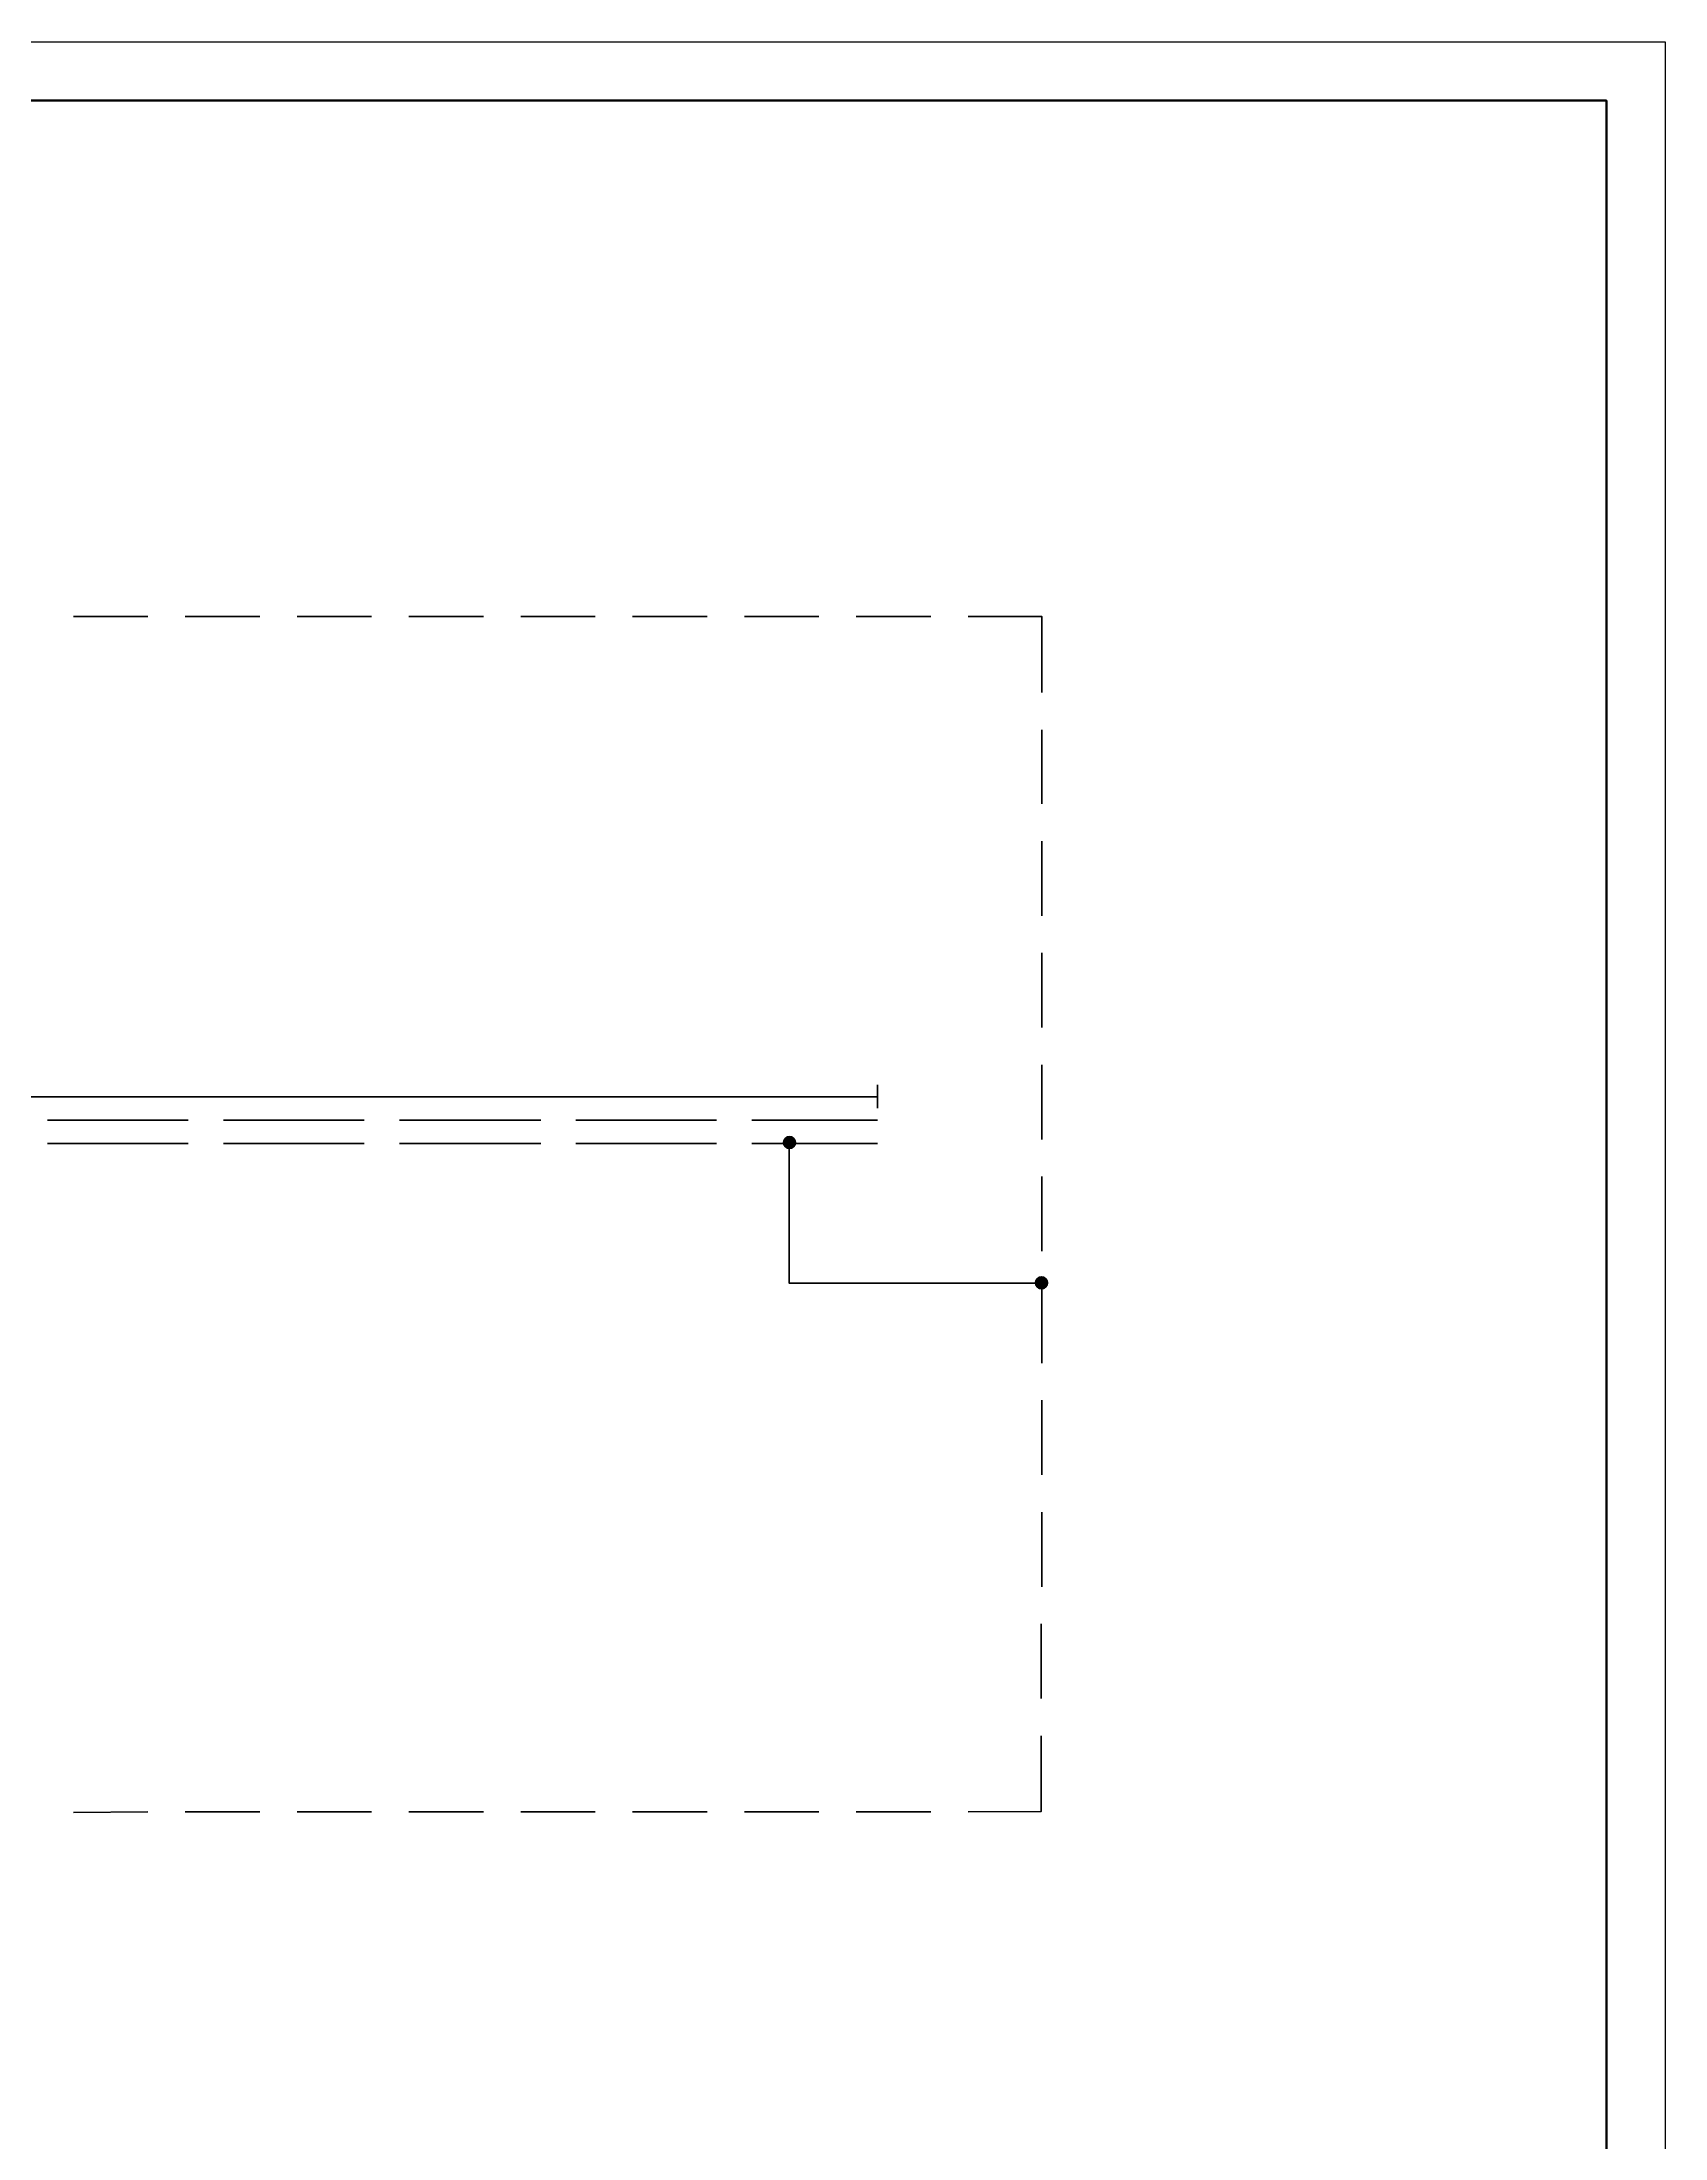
# Model space of a CAD drawing. Header units: millimetres. Extents: x -32 to 417638015, y -35 to 175284279.
# Drawn here: x 416716288 to 416730113, y 175224327 to 175242179 of the extents above; entities that cross this region are included whole.
import ezdxf
from ezdxf.enums import TextEntityAlignment as Align

# ---------------------------------------------------------------- set-up
doc = ezdxf.new("R2010")
doc.units = ezdxf.units.MM
for name, color, linetype in [('PDF _0', 7, 'Continuous'), ('PDF _4_Однолинейная схема', 7, 'Continuous'), ('PDF _A-ANNO-NOTE', 7, 'Continuous'), ('RAMKA', 7, 'Continuous')]:
    doc.layers.add(name, color=color, linetype=linetype)
doc.styles.add('RAMKA', font='isocpeur.ttf', dxfattribs={"oblique": 15, "height": 5})
doc.styles.get("Standard").update_dxf_attribs({"font": 'arial.ttf'})

# ---------------------------------------------------------------- blocks, each defined once
blk = doc.blocks.new('*U1132')
at = {"lineweight": 5, "transparency": 33554687}
blk.add_lwpolyline([(0, 0), (0, 420), (594, 420), (594, 0)], close=True, dxfattribs=at)
at = {"lineweight": 30, "transparency": 33554687}
blk.add_lwpolyline([(20, 5), (20, 415), (589, 415), (589, 5)], close=True, dxfattribs=at)
at = {"lineweight": 9, "transparency": 33554687, "oblique": 15, "width": 0.9}
blk.add_attdef('ОБЪЕКТ', text='', height=2.5, dxfattribs=at).set_placement((529, 42.5), align=Align.MIDDLE_CENTER)
at = {"transparency": 33554687, "style": 'RAMKA', "oblique": 15, "width": 0.9}
for tag, height, p in [('СТРАНИЦА', 0.00025, (588.9995, 414.9996)), ('ДАТА1', 2.5, (464, 32.5)), ('ДАТА2', 2.5, (464, 27.5)), ('СТАДИЯ', 2.5, (546.5, 25)), ('ЛИСТ', 2.5, (561.5, 25)), ('ЛИСТОВ', 2.5, (579, 25)), ('ДАТА3', 2.5, (464, 22.5)), ('ДАТА4', 2.5, (464, 17.5)), ('ДАТА5', 2.5, (464, 12.5)), ('ДАТА6', 2.5, (464, 7.5))]:
    blk.add_attdef(tag, text='', height=height, dxfattribs=at).set_placement(p, align=Align.MIDDLE_CENTER)
at = {"transparency": 33554687, "style": 'RAMKA', "oblique": 15, "width": 0.9, "flags": 8}
blk.add_attdef('ШИФР', text='', height=5, dxfattribs=at).set_placement((529, 55), align=Align.MIDDLE_CENTER)
at = {"transparency": 33554687, "style": 'RAMKA', "oblique": 15, "width": 0.9}
for tag, p in [('ДОЛЖНОСТЬ1', (405, 32.5)), ('ФИО1', (425, 32.5)), ('ДОЛЖНОСТЬ2', (405, 27.5)), ('ФИО2', (425, 27.5)), ('ДОЛЖНОСТЬ3', (405, 22.5)), ('ФИО3', (425, 22.5)), ('ДОЛЖНОСТЬ4', (405, 17.5)), ('ФИО4', (425, 17.5)), ('ДОЛЖНОСТЬ5', (405, 12.5)), ('ФИО5', (425, 12.5)), ('ДОЛЖНОСТЬ6', (405, 7.5)), ('ФИО6', (425, 7.5))]:
    blk.add_attdef(tag, text='', height=2.5, dxfattribs=at).set_placement(p, align=Align.MIDDLE_LEFT)
at = {"lineweight": 9, "transparency": 33554687, "oblique": 15, "width": 0.9, "flags": 128}
blk.add_attdef('НАИМЕНОВАНИЕ', text='', height=2.5, dxfattribs=at).set_placement((504, 12.5), align=Align.MIDDLE_CENTER)
at = {"lineweight": 13, "transparency": 33554687, "oblique": 15, "width": 0.9, "flags": 15}
blk.add_attdef('КОМПАНИЯ', text='', height=2.5, dxfattribs=at).set_placement((564, 12.5), align=Align.MIDDLE_CENTER)
at = {"transparency": 33554687, "style": 'RAMKA', "oblique": 15, "width": 0.9, "flags": 8}
blk.add_attdef('ФОРМАТЛИСТА', text='', height=2.5, dxfattribs=at).set_placement((560, 2.5), align=Align.MIDDLE_LEFT)

msp = doc.modelspace()

# ---------------------------------------------------------------- linework, layer by layer
at = {"layer": 'PDF _0', "lineweight": 25}
for points in [[(416716556, 175237286), (416717191, 175237286)], [(416717509, 175237286), (416718144, 175237286)], [(416718461, 175237286), (416719096, 175237286)], [(416719414, 175237286), (416720049, 175237286)], [(416720366, 175237286), (416721001, 175237286)], [(416721319, 175237286), (416721954, 175237286)], [(416722271, 175237286), (416722906, 175237286)], [(416723224, 175237286), (416723859, 175237286)], [(416724176, 175237286), (416724803, 175237286), (416724803, 175236638)], [(416724803, 175236321), (416724803, 175235690)], [(416724803, 175235372), (416724803, 175234737)], [(416724803, 175234420), (416724803, 175233785)], [(416724803, 175233467), (416724803, 175232832)], [(416722652, 175232820), (416722652, 175231609), (416724799, 175231609)], [(416724803, 175232515), (416724803, 175231880)], [(416724803, 175231562), (416724803, 175230927)], [(416724803, 175230610), (416724803, 175229975)], [(416724803, 175229657), (416724803, 175229022)], [(416724799, 175228705), (416724799, 175228070)], [(416724799, 175227752), (416724799, 175227109), (416724177, 175227105)], [(416717191, 175227105), (416716556, 175227100)], [(416718144, 175227105), (416717509, 175227105)], [(416719096, 175227105), (416718461, 175227105)], [(416720049, 175227105), (416719414, 175227105)], [(416721001, 175227105), (416720366, 175227105)], [(416721954, 175227105), (416721319, 175227105)], [(416722906, 175227105), (416722272, 175227105)], [(416723859, 175227105), (416723224, 175227105)]]:
    msp.add_lwpolyline(points, dxfattribs=at)
for centre in [(416722655, 175232805), (416724801, 175231611)]:
    msp.add_circle(centre, 48.7, dxfattribs=at)
at = {"layer": 'PDF _4_Однолинейная схема', "lineweight": 25}
for points in [[(416723406, 175233298), (416723406, 175233099)], [(416723406, 175233196), (416681963, 175233196)], [(416716336, 175232997), (416717534, 175232997)], [(416717835, 175232997), (416719033, 175232997)], [(416719334, 175232997), (416720536, 175232997)], [(416720836, 175232997), (416722034, 175232997)], [(416722335, 175232997), (416723406, 175232997)], [(416716336, 175232798), (416717534, 175232798)], [(416717835, 175232798), (416719033, 175232798)], [(416719334, 175232798), (416720536, 175232798)], [(416720836, 175232798), (416722034, 175232798)], [(416722335, 175232798), (416723406, 175232798)]]:
    msp.add_lwpolyline(points, dxfattribs=at)
at = {"layer": 'PDF _A-ANNO-NOTE', "lineweight": 30}
for centre in [(416722655, 175232805), (416724801, 175231611)]:
    msp.add_circle(centre, 48.7, dxfattribs=at)
at = {"layer": 'PDF _A-ANNO-NOTE', "transparency": 33554559}
for points in [[(416722610, 175232828), (416722699, 175232824), (416722606, 175232824)], [(416722699, 175232824), (416722606, 175232824), (416722703, 175232820)], [(416722606, 175232824), (416722703, 175232820), (416722606, 175232820)], [(416722703, 175232820), (416722606, 175232820), (416722703, 175232811)], [(416722606, 175232820), (416722703, 175232811), (416722606, 175232811)], [(416722703, 175232811), (416722606, 175232811), (416722703, 175232807)], [(416722606, 175232811), (416722703, 175232807), (416722606, 175232807)], [(416722703, 175232807), (416722606, 175232807), (416722703, 175232803)], [(416722606, 175232807), (416722703, 175232803), (416722606, 175232803)], [(416722703, 175232803), (416722606, 175232803), (416722703, 175232798)], [(416722606, 175232803), (416722703, 175232798), (416722606, 175232798)], [(416722703, 175232798), (416722606, 175232798), (416722703, 175232794)], [(416722606, 175232798), (416722703, 175232794), (416722606, 175232794)], [(416722703, 175232794), (416722606, 175232794), (416722703, 175232790)], [(416722606, 175232794), (416722703, 175232790), (416722606, 175232790)], [(416722703, 175232790), (416722606, 175232790), (416722699, 175232786)], [(416722606, 175232790), (416722699, 175232786), (416722606, 175232786)], [(416722699, 175232786), (416722606, 175232786), (416722699, 175232782)], [(416722606, 175232786), (416722699, 175232782), (416722610, 175232782)], [(416722614, 175232837), (416722695, 175232832), (416722610, 175232832)], [(416722695, 175232832), (416722610, 175232832), (416722699, 175232828)], [(416722610, 175232832), (416722699, 175232828), (416722610, 175232828)], [(416722699, 175232828), (416722610, 175232828), (416722699, 175232824)], [(416722699, 175232782), (416722610, 175232782), (416722695, 175232777)], [(416722610, 175232782), (416722695, 175232777), (416722610, 175232777)], [(416722695, 175232777), (416722610, 175232777), (416722695, 175232773)], [(416722610, 175232777), (416722695, 175232773), (416722614, 175232773)], [(416722619, 175232837), (416722695, 175232837), (416722614, 175232837)], [(416722695, 175232837), (416722614, 175232837), (416722695, 175232832)], [(416722695, 175232773), (416722614, 175232773), (416722691, 175232769)], [(416722614, 175232773), (416722691, 175232769), (416722619, 175232769)], [(416722623, 175232841), (416722691, 175232837), (416722619, 175232837)], [(416722691, 175232837), (416722619, 175232837), (416722695, 175232837)], [(416722691, 175232769), (416722619, 175232769), (416722686, 175232765)], [(416722619, 175232769), (416722686, 175232765), (416722623, 175232765)], [(416722627, 175232845), (416722686, 175232841), (416722623, 175232841)], [(416722686, 175232841), (416722623, 175232841), (416722691, 175232837)], [(416722686, 175232765), (416722623, 175232765), (416722682, 175232765)], [(416722623, 175232765), (416722682, 175232765), (416722627, 175232765)], [(416722636, 175232849), (416722678, 175232845), (416722627, 175232845)], [(416722682, 175232845), (416722682, 175232845), (416722627, 175232845)], [(416722682, 175232845), (416722627, 175232845), (416722678, 175232845)], [(416722682, 175232845), (416722627, 175232845), (416722686, 175232841)], [(416722682, 175232765), (416722627, 175232765), (416722678, 175232760)], [(416722627, 175232765), (416722678, 175232760), (416722627, 175232760)], [(416722678, 175232760), (416722627, 175232760), (416722674, 175232756)], [(416722627, 175232760), (416722674, 175232756), (416722636, 175232756)], [(416722644, 175232854), (416722669, 175232849), (416722636, 175232849)], [(416722674, 175232849), (416722674, 175232849), (416722636, 175232849)], [(416722674, 175232849), (416722636, 175232849), (416722669, 175232849)], [(416722674, 175232849), (416722636, 175232849), (416722678, 175232845)], [(416722669, 175232756), (416722669, 175232756), (416722636, 175232756)], [(416722669, 175232756), (416722636, 175232756), (416722674, 175232756)], [(416722669, 175232756), (416722636, 175232756), (416722665, 175232756)], [(416722636, 175232756), (416722665, 175232756), (416722644, 175232756)], [(416722648, 175232854), (416722665, 175232854), (416722644, 175232854)], [(416722665, 175232854), (416722644, 175232854), (416722669, 175232849)], [(416722644, 175232756), (416722648, 175232756), (416722661, 175232756)], [(416722644, 175232756), (416722665, 175232756), (416722661, 175232756)], [(416722657, 175232854), (416722661, 175232854), (416722648, 175232854)], [(416722661, 175232854), (416722648, 175232854), (416722665, 175232854)], [(416722648, 175232756), (416722661, 175232756), (416722657, 175232752)], [(416724756, 175231626), (416724850, 175231622), (416724752, 175231622)], [(416724850, 175231622), (416724752, 175231622), (416724850, 175231617)], [(416724752, 175231622), (416724850, 175231617), (416724752, 175231617)], [(416724761, 175231634), (416724845, 175231630), (416724756, 175231630)], [(416724845, 175231630), (416724756, 175231630), (416724845, 175231626)], [(416724756, 175231630), (416724845, 175231626), (416724756, 175231626)], [(416724845, 175231626), (416724756, 175231626), (416724850, 175231622)], [(416724765, 175231643), (416724841, 175231639), (416724761, 175231639)], [(416724841, 175231639), (416724761, 175231639), (416724841, 175231634)], [(416724761, 175231639), (416724841, 175231634), (416724761, 175231634)], [(416724841, 175231634), (416724761, 175231634), (416724845, 175231630)], [(416724769, 175231647), (416724837, 175231643), (416724765, 175231643)], [(416724837, 175231643), (416724765, 175231643), (416724841, 175231639)], [(416724773, 175231647), (416724833, 175231647), (416724769, 175231647)], [(416724833, 175231647), (416724769, 175231647), (416724837, 175231643)], [(416724778, 175231651), (416724828, 175231647), (416724773, 175231647)], [(416724828, 175231647), (416724773, 175231647), (416724833, 175231647)], [(416724782, 175231651), (416724824, 175231651), (416724778, 175231651)], [(416724824, 175231651), (416724778, 175231651), (416724828, 175231647)], [(416724786, 175231655), (416724820, 175231651), (416724782, 175231651)], [(416724820, 175231651), (416724782, 175231651), (416724824, 175231651)], [(416724790, 175231655), (416724816, 175231655), (416724786, 175231655)], [(416724816, 175231655), (416724786, 175231655), (416724820, 175231651)], [(416724795, 175231655), (416724811, 175231655), (416724790, 175231655)], [(416724811, 175231655), (416724790, 175231655), (416724816, 175231655)], [(416724803, 175231655), (416724807, 175231655), (416724795, 175231655)], [(416724807, 175231655), (416724795, 175231655), (416724811, 175231655)], [(416724850, 175231617), (416724752, 175231617), (416724850, 175231613)], [(416724752, 175231617), (416724850, 175231613), (416724752, 175231613)], [(416724850, 175231613), (416724752, 175231613), (416724850, 175231609)], [(416724752, 175231613), (416724850, 175231609), (416724752, 175231609)], [(416724850, 175231609), (416724752, 175231609), (416724850, 175231600)], [(416724752, 175231609), (416724850, 175231600), (416724752, 175231600)], [(416724850, 175231600), (416724752, 175231600), (416724850, 175231596)], [(416724752, 175231600), (416724850, 175231596), (416724752, 175231596)], [(416724850, 175231596), (416724752, 175231596), (416724850, 175231592)], [(416724752, 175231596), (416724850, 175231592), (416724752, 175231592)], [(416724850, 175231592), (416724752, 175231592), (416724845, 175231588)], [(416724752, 175231592), (416724845, 175231588), (416724756, 175231588)], [(416724845, 175231588), (416724756, 175231588), (416724845, 175231583)], [(416724756, 175231588), (416724845, 175231583), (416724756, 175231583)], [(416724845, 175231583), (416724756, 175231583), (416724841, 175231579)], [(416724756, 175231583), (416724841, 175231579), (416724761, 175231579)], [(416724841, 175231579), (416724761, 175231579), (416724841, 175231575)], [(416724761, 175231579), (416724841, 175231575), (416724761, 175231575)], [(416724841, 175231575), (416724761, 175231575), (416724837, 175231571)], [(416724761, 175231575), (416724837, 175231571), (416724765, 175231571)], [(416724837, 175231571), (416724765, 175231571), (416724833, 175231571)], [(416724765, 175231571), (416724833, 175231571), (416724769, 175231571)], [(416724833, 175231571), (416724769, 175231571), (416724828, 175231567)], [(416724769, 175231571), (416724828, 175231567), (416724773, 175231567)], [(416724828, 175231567), (416724773, 175231567), (416724824, 175231562)], [(416724773, 175231567), (416724824, 175231562), (416724778, 175231562)], [(416724824, 175231562), (416724778, 175231562), (416724820, 175231562)], [(416724778, 175231562), (416724820, 175231562), (416724782, 175231562)], [(416724820, 175231562), (416724782, 175231562), (416724816, 175231558)], [(416724782, 175231562), (416724816, 175231558), (416724786, 175231558)], [(416724816, 175231558), (416724786, 175231558), (416724811, 175231558)], [(416724786, 175231558), (416724811, 175231558), (416724790, 175231558)], [(416724790, 175231558), (416724795, 175231558), (416724807, 175231558)], [(416724790, 175231558), (416724811, 175231558), (416724807, 175231558)], [(416724795, 175231558), (416724807, 175231558), (416724803, 175231558)]]:
    msp.add_solid(points, dxfattribs=at)

# ---------------------------------------------------------------- block references
at = {"layer": 'RAMKA', "transparency": 33554687}
ref = msp.add_blockref('*U1132', (416670713, 175200179), dxfattribs=dict(at, xscale=100, yscale=100, zscale=100))
ref.add_attrib('СТРАНИЦА', '1', dxfattribs={"layer": '0', "transparency": 33554687, "height": 0.025, "style": 'RAMKA', "oblique": 15, "width": 0.9}).set_placement((416729613, 175241679), align=Align.MIDDLE_CENTER)

doc.saveas('drawing.dxf')
